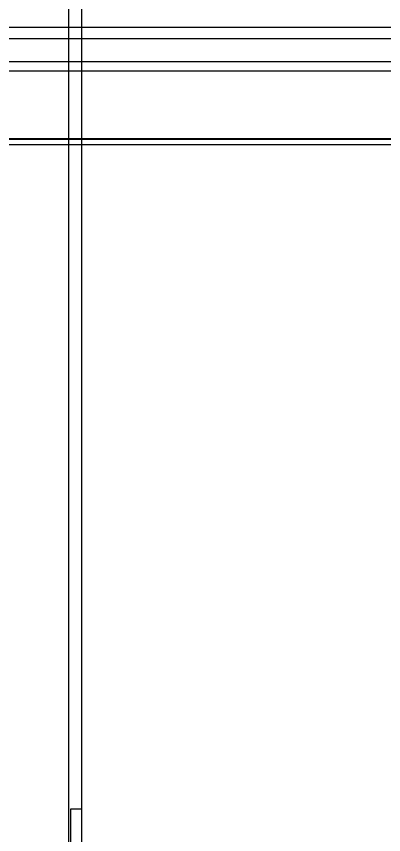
# Model space of a CAD drawing. Header units: millimetres. Extents: x -1970 to 59977, y -50268 to 6837.
# Drawn here: x 1534.8 to 1732, y -34974.1 to -34534.2 of the extents above; entities that cross this region are included whole.
import ezdxf

# ---------------------------------------------------------------- set-up
doc = ezdxf.new("R2010")
doc.units = ezdxf.units.MM
for name, color, linetype, lineweight in [('COTAS_P', 1, 'Continuous', 0), ('frontal_C03', 7, 'Continuous', 0), ('frontal_secador', 7, 'Continuous', 0)]:
    doc.layers.add(name, color=color, linetype=linetype, lineweight=lineweight)
doc.dimstyles.new('R19_100', dxfattribs={"dimtxt": 250, "dimasz": 150, "dimexe": 150, "dimexo": 80, "dimgap": 100, "dimtad": 1, "dimtih": 1, "dimtoh": 1, "dimdsep": 46, "dimcen": 0.09, "dimadec": 0, "dimazin": 0, "dimtfac": 1, "dimtdec": 4, "dimtofl": 0, "dimtmove": 0, "dimatfit": 3, "dimfxl": 1, "dimtolj": 1, "dimtzin": 0, "dimarcsym": 0})

# ---------------------------------------------------------------- blocks, each defined once
blk = doc.blocks.new('*D37')
at = {"layer": 'COTAS_P', "color": 0, "lineweight": -2, "transparency": 16777216}
for p, q in [((-1750, -35420), (-1750, -34450)), ((2600, -35420), (2600, -34450)), ((-1600, -34600), (2450, -34600))]:
    blk.add_line(p, q, dxfattribs=at)
at = {"layer": 'COTAS_P', "color": 0, "transparency": 16777216}
for points in [[(-1600, -34575), (-1600, -34625), (-1750, -34600)], [(2450, -34575), (2450, -34625), (2600, -34600)]]:
    blk.add_solid(points, dxfattribs=at)
at = {"layer": 'Defpoints', "color": 0, "transparency": 16777216}
for p in [(2600, -34600), (-1750, -35500), (2600, -35500)]:
    blk.add_point(p, dxfattribs=at)

msp = doc.modelspace()

# ---------------------------------------------------------------- linework, layer by layer
at = {"layer": 'frontal_C03'}
for p, q in [((1563, -35975), (1563, -32996.942)), ((1570, -35975), (1570, -32996.942)), ((1563, -35975), (1563, -33266.434)), ((1570, -35975), (1570, -33266.434)), ((1563, -35975), (1563, -33805.417)), ((1570, -35975), (1570, -33805.417)), ((1563, -35975), (1563, -34411.773)), ((1570, -35975), (1570, -34411.773)), ((1564, -35063.129), (1564, -34960.129)), ((1564, -34960.129), (1570, -34960.129)), ((1570, -35063.129), (1570, -34960.129))]:
    msp.add_line(p, q, dxfattribs=at)
at = {"layer": 'frontal_secador'}
for p, q in [((1400, -34540), (2200, -34540)), ((1400, -34546), (2200, -34546)), ((1325, -34558.5), (2125, -34558.5)), ((1325, -34563.5), (2125, -34563.5)), ((1400, -34600), (1790, -34600)), ((1400, -34603), (1790, -34603))]:
    msp.add_line(p, q, dxfattribs=at)

# ---------------------------------------------------------------- dimensions: what is measured, and where the dimension line sits
at = {"layer": 'COTAS_P'}
dim = msp.add_aligned_dim(p1=(-1750, -35500), p2=(2600, -35500), distance=900, text='<> P', dimstyle='R19_100', dxfattribs=at)
dim.commit()
dim.dimension.update_dxf_attribs({"geometry": '*D37', "text_midpoint": (425, -34600)})

doc.saveas('drawing.dxf')
